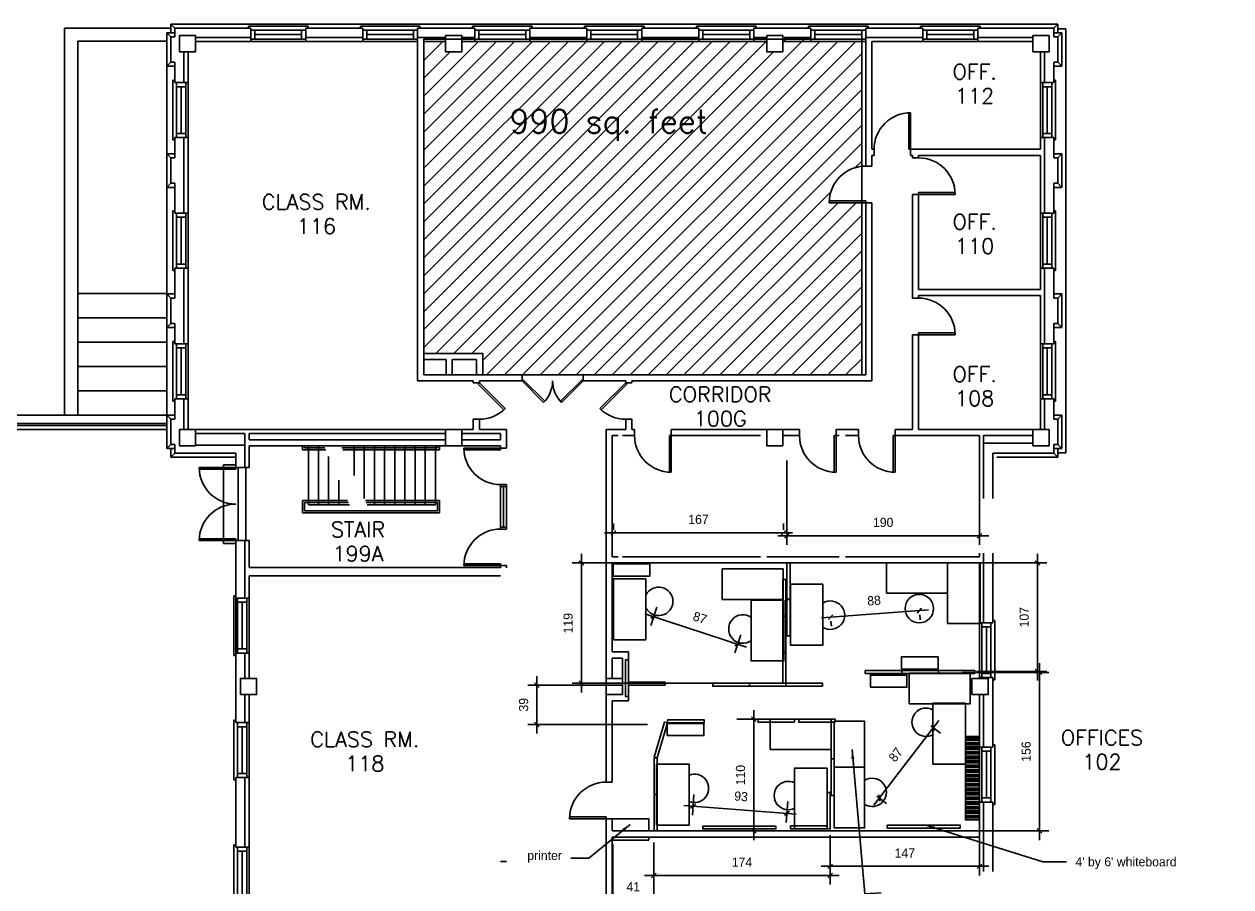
# Model space of a CAD drawing. Extents: x 375 to 2869, y 93 to 2665.
# Drawn here: x 1681 to 2869, y 1773 to 2623 of the extents above; entities that cross this region are included whole.
import ezdxf
from ezdxf.enums import TextEntityAlignment as Align

# ---------------------------------------------------------------- set-up
doc = ezdxf.new("R2010")
doc.units = 0
doc.header["$LTSCALE"] = 40
doc.header["$MEASUREMENT"] = 0
doc.layers.get('0').update_dxf_attribs({"linetype": 'CONTINUOUS'})
doc.layers.get('Defpoints').update_dxf_attribs({"linetype": 'CONTINUOUS'})
for name, color, linetype in [('A-AREA-IDEN', 3, 'CONTINUOUS'), ('A-DOOR', 7, 'CONTINUOUS'), ('A-FLOR-STRS', 7, 'CONTINUOUS'), ('A-GLAZ', 2, 'CONTINUOUS'), ('A-STRS-RAIL', 7, 'CONTINUOUS'), ('A-WALL', 7, 'CONTINUOUS'), ('S-COLS', 3, 'CONTINUOUS')]:
    doc.layers.add(name, color=color, linetype=linetype)
doc.styles.add('SIMPLEX', font='simplex', dxfattribs={"height": 23})
doc.dimstyles.get("Standard").update_dxf_attribs({"dimtxt": 0.18, "dimasz": 0.18, "dimexe": 0.18, "dimexo": 0.0625, "dimgap": 0.09, "dimtad": 0, "dimtih": 1, "dimtoh": 1, "dimdec": 4, "dimzin": 0, "dimdsep": 46, "dimtxsty": 'Standard', "dimcen": 0.09, "dimadec": 0, "dimazin": 0, "dimtfac": 1, "dimtdec": 4, "dimtofl": 0, "dimtmove": 0, "dimatfit": 3, "dimfxl": 0, "dimtolj": 1, "dimtzin": 0, "dimarcsym": 0})

# ---------------------------------------------------------------- blocks, each defined once
blk = doc.blocks.new('Q')
at = {"layer": 'A-STRS-RAIL', "style": 'SIMPLEX'}
for tag, p in [('ROOM', (2.01, 4.02)), ('NUMBER', (2.01, -15.09))]:
    blk.add_attdef(tag, text='', height=12, dxfattribs=at).set_placement(p, align=Align.CENTER)
blk = doc.blocks.new('WDO')
at = {"layer": 'A-GLAZ'}
for p, q in [((2696.3, 464.4), (2694.4, 464.4)), ((2696.3, 405.8), (2696.3, 464.4)), ((2681.4, 408.1), (2681.4, 462.1)), ((2683.6, 408.1), (2683.6, 462.1)), ((2683.6, 458.1), (2692.6, 458.1)), ((2688.1, 412.1), (2688.1, 458.1)), ((2692.6, 408.1), (2692.6, 462.1)), ((2683.6, 412.1), (2692.6, 412.1)), ((2694.4, 405.8), (2696.3, 405.8))]:
    blk.add_line(p, q, dxfattribs=at)
at = {"layer": 'A-WALL'}
for p, q in [((2681.4, 462.1), (2694.4, 462.1)), ((2681.4, 408.1), (2694.4, 408.1))]:
    blk.add_line(p, q, dxfattribs=at)
blk = doc.blocks.new('AD04A', base_point=(489.664, 570.31))
for p, q in [((488.664, 571.31), (488.664, 570.31)), ((488.713, 570.31), (488.713, 571.309)), ((490.616, 570.31), (490.616, 571.309)), ((490.664, 571.31), (490.664, 570.31)), ((488.664, 570.31), (488.713, 570.31)), ((490.664, 570.31), (490.616, 570.31))]:
    blk.add_line(p, q)
for centre, start, end in [((488.664, 570.31), 0, 90), ((490.664, 570.31), 90, 180)]:
    blk.add_arc(centre, 1, start, end)
blk = doc.blocks.new('AD05A', base_point=(203.035, 424.492))
for p, q in [((203.035, 424.492), (203.084, 424.492)), ((203.035, 424.492), (203.035, 423.492)), ((203.084, 423.493), (203.084, 424.492))]:
    blk.add_line(p, q)
blk.add_arc((203.035, 424.492), 1, 270, 0)
blk = doc.blocks.new('AD03A', base_point=(6.133, 5.024))
for p, q in [((6.133, 6.024), (6.133, 5.024)), ((6.182, 5.024), (6.182, 6.022)), ((6.133, 5.024), (6.182, 5.024))]:
    blk.add_line(p, q)
blk.add_arc((6.133, 5.024), 1, 0, 90)
blk = doc.blocks.new('AD03B', base_point=(489.664, 570.31))
for p, q in [((490.371, 571.017), (489.664, 570.31)), ((489.699, 570.276), (490.405, 570.982)), ((489.664, 570.31), (489.699, 570.276))]:
    blk.add_line(p, q)
blk.add_arc((489.664, 570.31), 1, 0, 45)
blk = doc.blocks.new('AD04B', base_point=(489.664, 570.31))
for p, q in [((489.371, 571.017), (488.664, 570.31)), ((488.699, 570.276), (489.405, 570.982)), ((489.924, 570.982), (490.63, 570.276)), ((490.664, 570.31), (489.957, 571.017)), ((488.664, 570.31), (488.699, 570.276)), ((490.63, 570.276), (490.664, 570.31))]:
    blk.add_line(p, q)
for centre, start, end in [((488.664, 570.31), 0, 45), ((490.664, 570.31), 135, 180)]:
    blk.add_arc(centre, 1, start, end)
blk = doc.blocks.new('*D8')
at = {"color": 0, "lineweight": -2}
for p, q in [((2431.9, 2193.1), (2431.9, 2109.9)), ((2621.4, 2193.1), (2621.4, 2109.9)), ((2630.4, 2118.9), (2422.9, 2118.9)), ((2429.6, 2116.7), (2434.1, 2121.2)), ((2619.1, 2116.7), (2623.6, 2121.2))]:
    blk.add_line(p, q, dxfattribs=at)
at = {"layer": 'Defpoints', "color": 0}
for p in [(2431.9, 2199.1), (2621.4, 2199.1), (2431.9, 2118.9)]:
    blk.add_point(p, dxfattribs=at)
at = {"color": 0, "insert": (2526.6, 2132), "char_height": 9, "attachment_point": 5}
blk.add_mtext('\\A1;190', dxfattribs=at)
blk = doc.blocks.new('*D9')
at = {"color": 0, "lineweight": -2}
for p, q in [((2261.3, 2124.9), (2261.3, 2130.9)), ((2428.4, 2124.9), (2428.4, 2130.9)), ((2437.4, 2121.9), (2252.3, 2121.9)), ((2259, 2119.6), (2263.5, 2124.1)), ((2426.1, 2119.6), (2430.6, 2124.1))]:
    blk.add_line(p, q, dxfattribs=at)
at = {"layer": 'Defpoints', "color": 0}
for p in [(2261.3, 2121.9), (2261.3, 2118.9), (2428.4, 2118.9)]:
    blk.add_point(p, dxfattribs=at)
at = {"color": 0, "insert": (2344.8, 2135), "char_height": 9, "attachment_point": 5}
blk.add_mtext('\\A1;167', dxfattribs=at)
blk = doc.blocks.new('*D10')
at = {"color": 0, "lineweight": -2}
for p, q in [((2604.4, 1984.4), (2689.5, 1984.4)), ((2682.7, 1982.2), (2678.2, 1986.6)), ((2680.5, 1993.4), (2680.5, 1819.3)), ((2682.7, 1826.1), (2678.2, 1830.6)), ((2600.5, 1828.3), (2689.5, 1828.3))]:
    blk.add_line(p, q, dxfattribs=at)
at = {"layer": 'Defpoints', "color": 0}
for p in [(2598.4, 1984.4), (2594.5, 1828.3), (2680.5, 1828.3)]:
    blk.add_point(p, dxfattribs=at)
at = {"color": 0, "insert": (2667.3, 1906.4), "char_height": 9, "attachment_point": 5, "rotation": 90}
blk.add_mtext('\\A1;156', dxfattribs=at)
blk = doc.blocks.new('*D11')
at = {"color": 0, "lineweight": -2}
for p, q in [((2616.3, 2092.1), (2687.5, 2092.1)), ((2680.8, 2089.8), (2676.3, 2094.3)), ((2678.5, 1976.4), (2678.5, 2101.1)), ((2618.3, 1985.4), (2687.5, 1985.4)), ((2680.8, 1983.1), (2676.3, 1987.6))]:
    blk.add_line(p, q, dxfattribs=at)
at = {"layer": 'Defpoints', "color": 0}
for p in [(2610.3, 2092.1), (2678.5, 2092.1), (2612.3, 1985.4)]:
    blk.add_point(p, dxfattribs=at)
at = {"color": 0, "insert": (2665.4, 2038.7), "char_height": 9, "attachment_point": 5, "rotation": 90}
blk.add_mtext('\\A1;107', dxfattribs=at)
blk = doc.blocks.new('*D12')
at = {"color": 0, "lineweight": -2}
for p, q in [((2400.6, 2092.1), (2220.6, 2092.1)), ((2231.9, 2089.8), (2227.4, 2094.3)), ((2229.6, 1964.6), (2229.6, 2101.1)), ((2399.6, 1973.6), (2220.6, 1973.6)), ((2231.9, 1971.4), (2227.4, 1975.9))]:
    blk.add_line(p, q, dxfattribs=at)
at = {"layer": 'Defpoints', "color": 0}
for p in [(2229.6, 2092.1), (2406.6, 2092.1), (2405.6, 1973.6)]:
    blk.add_point(p, dxfattribs=at)
at = {"color": 0, "insert": (2216.5, 2032.8), "char_height": 9, "attachment_point": 5, "rotation": 90}
blk.add_mtext('\\A1;119', dxfattribs=at)
blk = doc.blocks.new('*D14')
at = {"color": 0, "lineweight": -2}
for p, q in [((2382.4, 1938.3), (2408.3, 1938.3)), ((2401.6, 1936), (2397.1, 1940.5)), ((2399.3, 1947.3), (2399.3, 1819.2)), ((2401.6, 1826), (2397.1, 1830.5)), ((2388.2, 1828.2), (2408.3, 1828.2))]:
    blk.add_line(p, q, dxfattribs=at)
at = {"layer": 'Defpoints', "color": 0}
for p in [(2376.4, 1938.3), (2382.2, 1828.2), (2399.3, 1828.2)]:
    blk.add_point(p, dxfattribs=at)
at = {"color": 0, "insert": (2386.2, 1883.2), "char_height": 9, "attachment_point": 5, "rotation": 90}
blk.add_mtext('\\A1;110', dxfattribs=at)
blk = doc.blocks.new('*D16')
at = {"color": 0, "lineweight": -2}
for p, q in [((2269.9, 1971.8), (2176.8, 1971.8)), ((2188, 1969.6), (2183.5, 1974.1)), ((2185.8, 1924.1), (2185.8, 1980.8)), ((2294.5, 1933.1), (2176.8, 1933.1)), ((2188, 1930.8), (2183.5, 1935.3))]:
    blk.add_line(p, q, dxfattribs=at)
at = {"layer": 'Defpoints', "color": 0}
for p in [(2185.8, 1971.8), (2275.9, 1971.8), (2300.5, 1933.1)]:
    blk.add_point(p, dxfattribs=at)
at = {"color": 0, "insert": (2172.7, 1952.5), "char_height": 9, "attachment_point": 5, "rotation": 90}
blk.add_mtext('\\A1;39', dxfattribs=at)
blk = doc.blocks.new('*D24')
at = {"color": 0, "lineweight": -2}
for p, q in [((2474.4, 1824.2), (2474.4, 1784.4)), ((2621.4, 1816.2), (2621.4, 1784.4)), ((2472.2, 1791.1), (2476.7, 1795.6)), ((2619.1, 1791.1), (2623.6, 1795.6)), ((2630.4, 1793.4), (2465.4, 1793.4))]:
    blk.add_line(p, q, dxfattribs=at)
at = {"layer": 'Defpoints', "color": 0}
for p in [(2474.4, 1830.2), (2621.4, 1822.2), (2474.4, 1793.4)]:
    blk.add_point(p, dxfattribs=at)
at = {"color": 0, "insert": (2547.9, 1806.5), "char_height": 9, "attachment_point": 5}
blk.add_mtext('\\A1;147', dxfattribs=at)
blk = doc.blocks.new('*D27')
at = {"color": 0, "lineweight": -2}
for p, q in [((2260.4, 1815.2), (2260.4, 1751.1)), ((2300.8, 1817), (2300.8, 1751.1)), ((2251.4, 1760.1), (2309.8, 1760.1)), ((2258.2, 1757.9), (2262.6, 1762.4)), ((2298.6, 1757.9), (2303.1, 1762.4))]:
    blk.add_line(p, q, dxfattribs=at)
at = {"layer": 'Defpoints', "color": 0}
for p in [(2260.4, 1821.2), (2300.8, 1823), (2300.8, 1760.1)]:
    blk.add_point(p, dxfattribs=at)
at = {"color": 0, "insert": (2280.6, 1773.3), "char_height": 9, "attachment_point": 5}
blk.add_mtext('\\A1;41', dxfattribs=at)
blk = doc.blocks.new('*D28')
at = {"color": 0, "lineweight": -2}
for p, q in [((2300.8, 1808.9), (2300.8, 1775.4)), ((2474.3, 1807.1), (2474.3, 1775.4)), ((2291.8, 1784.4), (2483.3, 1784.4)), ((2298.6, 1782.1), (2303.1, 1786.6)), ((2472.1, 1782.1), (2476.6, 1786.6))]:
    blk.add_line(p, q, dxfattribs=at)
at = {"layer": 'Defpoints', "color": 0}
for p in [(2300.8, 1814.9), (2474.3, 1813.1), (2474.3, 1784.4)]:
    blk.add_point(p, dxfattribs=at)
at = {"color": 0, "insert": (2387.6, 1797.5), "char_height": 9, "attachment_point": 5}
blk.add_mtext('\\A1;174', dxfattribs=at)
blk = doc.blocks.new('*D29')
at = {"color": 0, "lineweight": -2}
for p, q in [((2303.7, 2048.6), (2297.8, 2030.7)), ((2292.1, 2042), (2392.1, 2009.2)), ((2297.8, 2037.8), (2303.5, 2040.7)), ((2386.6, 2021.4), (2380.7, 2003.5)), ((2380.7, 2010.6), (2386.4, 2013.5))]:
    blk.add_line(p, q, dxfattribs=at)
at = {"layer": 'Defpoints', "color": 0}
for p in [(2305.6, 2054.3), (2388.5, 2027.1), (2383.5, 2012)]:
    blk.add_point(p, dxfattribs=at)
at = {"color": 0, "insert": (2346.2, 2038.1), "char_height": 9, "attachment_point": 5, "rotation": 341.8383}
blk.add_mtext('\\A1;87', dxfattribs=at)
blk = doc.blocks.new('*D30')
at = {"color": 0, "lineweight": -2}
for p, q in [((2465.9, 2038.1), (2571.2, 2045.9)), ((2560.1, 2042.8), (2564.3, 2047.6)), ((2472.8, 2036.3), (2477, 2041.1)), ((2475.2, 2034.8), (2475.6, 2029.8)), ((2562.5, 2041.2), (2562.9, 2036.2))]:
    blk.add_line(p, q, dxfattribs=at)
at = {"layer": 'Defpoints', "color": 0}
for p in [(2562.1, 2047.2), (2562.2, 2045.2), (2474.7, 2040.7)]:
    blk.add_point(p, dxfattribs=at)
at = {"color": 0, "insert": (2517.6, 2055.1), "char_height": 9, "attachment_point": 5, "rotation": 4.2304}
blk.add_mtext('\\A1;88', dxfattribs=at)
blk = doc.blocks.new('*D31')
at = {"color": 0, "lineweight": -2}
for p, q in [((2581.4, 1937), (2517.3, 1853.6)), ((2573.6, 1931.7), (2583, 1924.4)), ((2576.3, 1926.7), (2575.5, 1933)), ((2520.4, 1862.5), (2529.9, 1855.2)), ((2523.2, 1857.6), (2522.3, 1863.9))]:
    blk.add_line(p, q, dxfattribs=at)
at = {"layer": 'Defpoints', "color": 0}
for p in [(2568.8, 1935.3), (2515.7, 1866.2), (2522.8, 1860.7)]:
    blk.add_point(p, dxfattribs=at)
at = {"color": 0, "insert": (2538.9, 1903.3), "char_height": 9, "attachment_point": 5, "rotation": 52.4588}
blk.add_mtext('\\A1;87', dxfattribs=at)
blk = doc.blocks.new('*D32')
at = {"color": 0, "lineweight": -2}
for p, q in [((2330.5, 1853.3), (2440.9, 1844.9)), ((2337, 1850.6), (2341.8, 1854.7)), ((2340.3, 1864.2), (2338.8, 1843.7)), ((2432.8, 1857.1), (2431.2, 1836.6)), ((2429.5, 1843.5), (2434.3, 1847.6))]:
    blk.add_line(p, q, dxfattribs=at)
at = {"layer": 'Defpoints', "color": 0}
for p in [(2340.8, 1870.2), (2433.3, 1863.1), (2431.9, 1845.6)]:
    blk.add_point(p, dxfattribs=at)
at = {"color": 0, "insert": (2386.7, 1862.2), "char_height": 9, "attachment_point": 5, "rotation": 355.6283}
blk.add_mtext('\\A1;93', dxfattribs=at)

msp = doc.modelspace()

# ---------------------------------------------------------------- hatches: boundary and pattern name
h = msp.add_hatch()
h.set_pattern_fill('ANSI31', color=256, scale=100, style=0)
edge = h.paths.add_edge_path()
edge.add_line((2505.4, 2446.9), (2473.4, 2446.9))
edge.add_ellipse((2509.4, 2446.9), major_axis=(25.5, 25.5), ratio=1, start_angle=51.3794, end_angle=135, ccw=False)
edge.add_line((2505.4, 2482.7), (2505.4, 2605.7))
edge.add_line((2505.4, 2605.7), (2455.4, 2605.7))
edge.add_line((2455.4, 2605.7), (2455.4, 2607.9))
edge.add_line((2455.4, 2607.9), (2427.9, 2607.9))
edge.add_line((2427.9, 2607.9), (2427.9, 2595.5))
edge.add_line((2427.9, 2595.5), (2411.9, 2595.5))
edge.add_line((2411.9, 2595.5), (2411.9, 2605.7))
edge.add_line((2411.9, 2605.7), (2399.1, 2605.7))
edge.add_line((2399.1, 2605.7), (2345.1, 2605.7))
edge.add_line((2345.1, 2605.7), (2288.9, 2605.7))
edge.add_line((2288.9, 2605.7), (2234.9, 2605.7))
edge.add_line((2234.9, 2605.7), (2178.6, 2605.7))
edge.add_line((2178.6, 2605.7), (2124.6, 2605.7))
edge.add_line((2124.6, 2605.7), (2111.9, 2605.7))
edge.add_line((2111.9, 2605.7), (2111.9, 2595.5))
edge.add_line((2111.9, 2595.5), (2095.9, 2595.5))
edge.add_line((2095.9, 2595.5), (2095.9, 2605.7))
edge.add_line((2095.9, 2605.7), (2074.4, 2605.7))
edge.add_line((2074.4, 2605.7), (2074.4, 2298.5))
edge.add_line((2074.4, 2298.5), (2132.4, 2298.5))
edge.add_line((2132.4, 2298.5), (2132.4, 2277.5))
edge.add_line((2132.4, 2277.5), (2505.4, 2277.5))
edge.add_line((2505.4, 2277.5), (2505.4, 2446.9))
h.paths.add_polyline_path([(2153.1, 2544.2), (2383.6, 2544.2), (2383.6, 2502.1), (2153.1, 2502.1)], flags=24)
h = msp.add_hatch()
h.set_pattern_fill('ACAD_ISO02W100', color=256, scale=0.3, angle=90, style=0)
h.set_pattern_definition([(90, (0, 0), (-1.5, 9e-17), [3.6, -0.9])])
h.paths.add_polyline_path([(2621.4, 1921.2), (2607.6, 1921.2), (2607.6, 1894), (2607.5, 1894), (2607.5, 1839.2), (2621.4, 1839.2)])

# ---------------------------------------------------------------- linework, layer by layer
for points in [[(2074.4, 2277.5), (2505.4, 2277.5), (2505.4, 2607.9), (2074.4, 2607.9)], [(2260.8, 2079.1), (2296.8, 2079.1), (2296.8, 2091.1), (2260.8, 2091.1)], [(2434.9, 2092.3), (2434.9, 2056.3), (2431.9, 2056.3), (2431.9, 2092.3)], [(2529.9, 2062.4), (2589.9, 2062.4), (2589.9, 2092.4), (2529.9, 2092.4)], [(2621.9, 2092.4), (2621.9, 2032.4), (2589.9, 2032.4), (2589.9, 2092.4)], [(2368.1, 2056.2), (2428.1, 2056.2), (2428.1, 2086.2), (2368.1, 2086.2)], [(2293, 2076.5), (2293, 2016.5), (2261, 2016.5), (2261, 2076.5)], [(2430.9, 2075.8), (2430.9, 2039.8), (2427.9, 2039.8), (2427.9, 2075.8)], [(2467.3, 2071.3), (2467.3, 2011.3), (2435.3, 2011.3), (2435.3, 2071.3)], [(2428.8, 2055.6), (2428.8, 1995.6), (2396.8, 1995.6), (2396.8, 2055.6)], [(2434.9, 2056.5), (2434.9, 2020.5), (2431.9, 2020.5), (2431.9, 2056.5)], [(2430.9, 2039.8), (2430.9, 2003.8), (2427.9, 2003.8), (2427.9, 2039.8)], [(2275.9, 1996.7), (2275.9, 1960.7), (2272.9, 1960.7), (2272.9, 1996.7)], [(2430.9, 2003.8), (2430.9, 1973.8), (2427.9, 1973.8), (2427.9, 2003.8)], [(2544.6, 1987.6), (2580.6, 1987.6), (2580.6, 1999.6), (2544.6, 1999.6)], [(2544.9, 1983.2), (2508.9, 1983.2), (2508.9, 1986.2), (2544.9, 1986.2)], [(2580.9, 1983.2), (2544.9, 1983.2), (2544.9, 1986.2), (2580.9, 1986.2)], [(2552.3, 1953.5), (2612.3, 1953.5), (2612.3, 1983.5), (2552.3, 1983.5)], [(2616.9, 1983.2), (2580.9, 1983.2), (2580.9, 1986.2), (2616.9, 1986.2)], [(2311.9, 1971.8), (2275.9, 1971.8), (2275.9, 1974.8), (2311.9, 1974.8)], [(2394.9, 1970.8), (2358.9, 1970.8), (2358.9, 1973.8), (2394.9, 1973.8)], [(2430.9, 1970.8), (2394.9, 1970.8), (2394.9, 1973.8), (2430.9, 1973.8)], [(2466.9, 1970.8), (2430.9, 1970.8), (2430.9, 1973.8), (2466.9, 1973.8)], [(2514, 1969.7), (2550, 1969.7), (2550, 1981.7), (2514, 1981.7)], [(2607.6, 1954), (2607.6, 1894), (2575.6, 1894), (2575.6, 1954)], [(2350.4, 1934.6), (2314.4, 1934.6), (2314.4, 1937.6), (2350.4, 1937.6)], [(2439.4, 1935.3), (2403.4, 1935.3), (2403.4, 1938.3), (2439.4, 1938.3)], [(2475.4, 1938.3), (2415.4, 1938.3), (2415.4, 1908.3), (2475.4, 1908.3)], [(2479.4, 1935.3), (2443.4, 1935.3), (2443.4, 1938.3), (2479.4, 1938.3)], [(2478.2, 1936.2), (2508.2, 1936.2), (2508.2, 1891.2), (2478.2, 1891.2)], [(2314.4, 1934.6), (2304.1, 1900.2), (2301.2, 1901), (2311.5, 1935.5)], [(2314.1, 1922.1), (2350.1, 1922.1), (2350.1, 1934.1), (2314.1, 1934.1)], [(2478.4, 1935.3), (2478.4, 1899.3), (2475.4, 1899.3), (2475.4, 1935.3)], [(2621.4, 1921.2), (2607.5, 1921.2), (2607.5, 1839.2), (2621.4, 1839.2)], [(2304.1, 1900.2), (2304.1, 1864.2), (2301.1, 1864.2), (2301.1, 1900.2)], [(2335.5, 1894), (2335.5, 1834), (2303.5, 1834), (2303.5, 1894)], [(2471.4, 1890.2), (2471.4, 1830.2), (2439.4, 1830.2), (2439.4, 1890.2)], [(2478.4, 1899.3), (2478.4, 1863.3), (2475.4, 1863.3), (2475.4, 1899.3)], [(2478.2, 1891.2), (2478.2, 1831.2), (2508.2, 1831.2), (2508.2, 1891.2)], [(2474.4, 1866.2), (2474.4, 1830.2), (2471.4, 1830.2), (2471.4, 1866.2)], [(2304.1, 1864.2), (2304.1, 1828.2), (2301.1, 1828.2), (2301.1, 1864.2)], [(2259.9, 1828.2), (2295.9, 1828.2), (2295.9, 1840.2), (2259.9, 1840.2)], [(2349, 1832.9), (2421, 1832.9), (2421, 1830.2), (2349, 1830.2)], [(2471.4, 1830.2), (2435.4, 1830.2), (2435.4, 1833.2), (2471.4, 1833.2)], [(2530.6, 1833.8), (2602.5, 1833.8), (2602.5, 1831.1), (2530.6, 1831.1)], [(2295.9, 1819.2), (2259.9, 1819.2), (2259.9, 1822.2), (2295.9, 1822.2)]]:
    msp.add_lwpolyline(points, close=True)
msp.add_circle((2562.1, 2047.2), 14)
for centre, start, end in [((2305.6, 2054.3), 206.4553, 153.5447), ((2474.7, 2040.7), 237.8729, 122.1271), ((2388.5, 2027.1), 53.6264, 306.3736), ((2568.8, 1935.3), 61.2538, 298.7462), ((2340.8, 1870.2), 248.0264, 111.9736), ((2433.3, 1863.1), 63.8356, 296.1644), ((2515.7, 1866.2), 237.8729, 122.1271)]:
    msp.add_arc(centre, 14, start, end)
at = {"layer": 'A-DOOR', "color": 7}
for p, q in [((2149.9, 2125.5), (2149.9, 2169.3)), ((2155.9, 2125.5), (2155.9, 2169.3))]:
    msp.add_line(p, q, dxfattribs=at)
at = {"layer": 'A-DOOR'}
for p, q in [((2155.9, 2169.3), (2149.9, 2169.3)), ((2155.9, 2167.3), (2149.9, 2167.3)), ((2152.9, 2167.3), (2152.9, 2127.5)), ((2155.9, 2127.5), (2149.9, 2127.5)), ((2155.9, 2125.5), (2149.9, 2125.5))]:
    msp.add_line(p, q, dxfattribs=at)
at = {"layer": 'A-FLOR-STRS'}
for p, q in [((1960.8, 2149.5), (1960.8, 2207.5)), ((1970.8, 2149.5), (1970.8, 2207.5)), ((2005.9, 2178.2), (2005.9, 2207.5)), ((2015.9, 2155.6), (2015.9, 2207.5)), ((2025.9, 2149.5), (2025.9, 2207.5)), ((2035.9, 2149.5), (2035.9, 2207.5)), ((2045.9, 2149.5), (2045.9, 2207.5)), ((2055.9, 2149.5), (2055.9, 2207.5)), ((2065.9, 2149.5), (2065.9, 2207.5)), ((2075.9, 2149.5), (2075.9, 2207.5)), ((2085.9, 2149.5), (2085.9, 2207.5)), ((1980.8, 2149.5), (1980.8, 2196.8)), ((1990.8, 2149.5), (1990.8, 2173.6)), ((1960.8, 2149.5), (2001.2, 2149.5)), ((2018.6, 2149.5), (2085.9, 2149.5))]:
    msp.add_line(p, q, dxfattribs=at)
at = {"layer": 'A-GLAZ'}
for p, q in [((1827.4, 2310.2), (1827.4, 2251.5)), ((1829.4, 2310.2), (1827.4, 2310.2)), ((1831.2, 2307.8), (1831.2, 2253.8)), ((1840.2, 2307.8), (1840.2, 2253.8)), ((1842.4, 2307.8), (1842.4, 2253.8)), ((2681.4, 2307.8), (2681.4, 2253.8)), ((2683.6, 2307.8), (2683.6, 2253.8)), ((2692.6, 2307.8), (2692.6, 2253.8)), ((2694.4, 2310.2), (2696.3, 2310.2)), ((2696.3, 2310.2), (2696.3, 2251.5)), ((1840.2, 2303.8), (1831.2, 2303.8)), ((1835.7, 2303.8), (1835.7, 2257.8)), ((2683.6, 2303.8), (2692.6, 2303.8)), ((2688.1, 2303.8), (2688.1, 2257.8)), ((1840.2, 2257.8), (1831.2, 2257.8)), ((2683.6, 2257.8), (2692.6, 2257.8)), ((1827.4, 2251.5), (1829.4, 2251.5)), ((2696.3, 2251.5), (2694.4, 2251.5))]:
    msp.add_line(p, q, dxfattribs=at)
at = {"layer": 'A-STRS-RAIL'}
for p, q in [((1955, 2203.5), (1955, 2207.5)), ((1978, 2203.5), (1955, 2203.5)), ((1957, 2205.5), (1957, 2207.5)), ((1977.1, 2205.5), (1957, 2205.5)), ((1993.9, 2205.5), (2087.9, 2205.5)), ((1994.7, 2203.5), (2089.9, 2203.5)), ((2087.9, 2205.5), (2087.9, 2207.5)), ((2089.9, 2203.5), (2089.9, 2207.5)), ((1999.5, 2153.5), (1955, 2153.5)), ((1955, 2141.5), (1955, 2153.5)), ((2000.4, 2151.5), (1957, 2151.5)), ((1957, 2143.5), (1957, 2151.5)), ((2017.2, 2153.5), (2089.9, 2153.5)), ((2017.7, 2151.5), (2087.9, 2151.5)), ((2087.9, 2151.5), (2087.9, 2143.5)), ((2089.9, 2153.5), (2089.9, 2141.5)), ((1955, 2141.5), (2089.9, 2141.5)), ((1957, 2143.5), (2087.9, 2143.5))]:
    msp.add_line(p, q, dxfattribs=at)
at = {"layer": 'A-WALL'}
for p, q in [((1720.9, 2237.5), (1720.9, 2618.9)), ((1829.4, 2610.2), (1825.4, 2610.2)), ((2068.4, 2605.7), (2068.4, 2271.5)), ((2074.4, 2605.7), (2074.4, 2298.5)), ((2509.4, 2605.7), (2509.4, 2482.9)), ((2515.4, 2605.7), (2515.4, 2499.5)), ((2694.4, 2610.2), (2698.4, 2610.2)), ((1829.4, 2585.2), (1825.4, 2585.2)), ((2694.4, 2585.2), (2698.4, 2585.2)), ((2517.6, 2499.5), (2515.4, 2499.5)), ((2517.6, 2499.5), (2517.6, 2493.5)), ((2681.4, 2499.5), (2553.6, 2499.5)), ((2553.6, 2499.5), (2553.6, 2493.5)), ((1829.4, 2491), (1825.4, 2491)), ((2509.4, 2482.9), (2515.4, 2482.9)), ((2517.6, 2493.5), (2515.4, 2493.5)), ((2515.4, 2493.5), (2515.4, 2482.9)), ((2555.4, 2493.5), (2553.6, 2493.5)), ((2555.4, 2493.5), (2555.4, 2491)), ((2561.4, 2491), (2555.4, 2491)), ((2681.4, 2493.5), (2561.4, 2493.5)), ((2561.4, 2493.5), (2561.4, 2491)), ((2694.4, 2491), (2698.4, 2491)), ((1829.4, 2466), (1825.4, 2466)), ((2694.4, 2466), (2698.4, 2466)), ((2509.4, 2446.9), (2509.4, 2277.5)), ((2509.4, 2446.9), (2515.4, 2446.9)), ((2515.4, 2446.9), (2515.4, 2271.5)), ((2555.4, 2455), (2555.4, 2352.9)), ((2561.4, 2455), (2555.4, 2455)), ((2561.4, 2455), (2561.4, 2361.5)), ((1829.4, 2382.5), (1829.4, 2353)), ((1829.4, 2353), (1825.4, 2353)), ((2561.4, 2352.9), (2555.4, 2352.9)), ((2681.4, 2361.5), (2561.4, 2361.5)), ((2681.4, 2355.5), (2561.4, 2355.5)), ((2561.4, 2355.5), (2561.4, 2352.9)), ((2694.4, 2353), (2698.4, 2353)), ((1829.4, 2328), (1825.4, 2328)), ((1829.4, 2328), (1829.4, 2307.8)), ((2694.4, 2328), (2698.4, 2328)), ((2555.4, 2316.9), (2555.4, 2223.5)), ((2561.4, 2316.9), (2555.4, 2316.9)), ((2561.4, 2316.9), (2561.4, 2223.5)), ((1842.4, 2307.8), (1829.4, 2307.8)), ((2681.4, 2307.8), (2694.4, 2307.8)), ((2132.4, 2298.5), (2074.4, 2298.5)), ((2096.4, 2292.5), (2074.4, 2292.5)), ((2074.4, 2292.5), (2074.4, 2277.5)), ((2096.4, 2292.5), (2096.4, 2277.5)), ((2126.4, 2292.5), (2102.4, 2292.5)), ((2102.4, 2292.5), (2102.4, 2277.5)), ((2126.4, 2292.5), (2126.4, 2277.5)), ((2132.4, 2298.5), (2132.4, 2277.5)), ((2123.1, 2271.5), (2068.4, 2271.5)), ((2096.4, 2277.5), (2074.4, 2277.5)), ((2126.4, 2277.5), (2102.4, 2277.5)), ((2123.1, 2269.6), (2123.1, 2271.5)), ((2129.1, 2269.6), (2123.1, 2269.6)), ((2171.2, 2271.5), (2129.1, 2271.5)), ((2129.1, 2269.6), (2129.1, 2271.5)), ((2171.2, 2277.5), (2132.4, 2277.5)), ((2171.2, 2271.5), (2171.2, 2277.5)), ((2509.4, 2277.5), (2231.2, 2277.5)), ((2231.2, 2271.5), (2231.2, 2277.5)), ((2273.2, 2271.5), (2231.2, 2271.5)), ((2273.2, 2269.6), (2273.2, 2271.5)), ((2273.2, 2269.6), (2279.2, 2269.6)), ((2515.4, 2271.5), (2279.2, 2271.5)), ((2279.2, 2269.6), (2279.2, 2271.5)), ((1829.4, 2253.8), (1829.4, 2233.7)), ((1842.4, 2253.8), (1829.4, 2253.8)), ((2681.4, 2253.8), (2694.4, 2253.8)), ((1821.4, 2237.5), (1129.6, 2237.5)), ((1829.4, 2233.7), (1825.4, 2233.7)), ((2129.1, 2233.6), (2123.1, 2233.6)), ((2123.1, 2223.5), (2123.1, 2233.6)), ((2129.1, 2223.5), (2129.1, 2233.6)), ((2273.2, 2233.6), (2279.2, 2233.6)), ((2273.2, 2223.5), (2273.2, 2233.6)), ((2279.2, 2223.5), (2279.2, 2233.6)), ((2694.4, 2233.7), (2698.4, 2233.7)), ((1821.4, 2227.5), (1523.4, 2227.5)), ((1821.4, 2229.5), (1525.4, 2229.5)), ((1849.9, 2223.5), (2123.1, 2223.5)), ((2129.1, 2223.5), (2155.9, 2223.5)), ((2155.9, 2207.5), (2155.9, 2223.5)), ((2273.2, 2223.5), (2253.9, 2223.5)), ((2281.9, 2223.5), (2279.2, 2223.5)), ((2281.9, 2217.5), (2281.9, 2223.5)), ((2444.2, 2223.5), (2317.9, 2223.5)), ((2317.9, 2217.5), (2317.9, 2223.5)), ((2444.2, 2217.5), (2444.2, 2223.5)), ((2502.3, 2223.5), (2480.2, 2223.5)), ((2480.2, 2217.5), (2480.2, 2223.5)), ((2502.3, 2217.5), (2502.3, 2223.5)), ((2538.3, 2217.5), (2538.3, 2223.5)), ((2555.4, 2223.5), (2538.3, 2223.5)), ((2673.9, 2223.5), (2561.4, 2223.5)), ((1849.9, 2219.5), (1898.4, 2219.5)), ((1849.9, 2219.5), (1898.4, 2219.5)), ((1902.4, 2219.5), (2095.9, 2219.5)), ((1902.4, 2213.5), (1902.4, 2219.5)), ((2095.9, 2213.5), (1902.4, 2213.5)), ((2111.9, 2219.5), (2149.9, 2219.5)), ((2149.9, 2213.5), (2111.9, 2213.5)), ((2265.9, 2217.5), (2259.9, 2217.5)), ((2281.9, 2217.5), (2269.9, 2217.5)), ((2405.9, 2217.5), (2317.9, 2217.5)), ((2444.2, 2217.5), (2427.9, 2217.5)), ((2483.4, 2217.5), (2480.2, 2217.5)), ((2502.3, 2217.5), (2489.4, 2217.5)), ((2621.4, 2217.5), (2538.3, 2217.5)), ((2673.9, 2217.5), (2625.4, 2217.5)), ((2625.4, 2210.2), (2673.9, 2210.2)), ((1829.4, 2208.7), (1825.4, 2208.7)), ((1889.4, 2200.2), (1829.4, 2200.2)), ((1898.4, 2208.2), (1849.9, 2208.2)), ((2149.9, 2207.5), (1902.4, 2207.5)), ((1902.4, 2186.1), (1902.4, 2207.5)), ((2155.9, 2205.3), (2149.9, 2205.3)), ((2634.4, 2200.2), (2694.4, 2200.2)), ((2694.4, 2208.7), (2698.4, 2208.7)), ((1877.4, 2188.9), (1877.4, 2111.3)), ((1889.4, 2188.9), (1877.4, 2188.9)), ((1889.4, 2186.1), (1902.4, 2186.1)), ((1891.6, 2114.1), (1891.6, 2186.1)), ((1899.3, 2114.1), (1899.3, 2186.1)), ((1889.4, 2114.1), (1902.4, 2114.1)), ((1902.4, 2087.5), (1902.4, 2114.1)), ((1877.4, 2111.3), (1889.4, 2111.3)), ((2265.9, 2098.2), (2259.9, 2098.2)), ((2621.4, 2092.2), (2259.9, 2092.2)), ((2405.9, 2098.2), (2269.9, 2098.2)), ((2483.4, 2098.2), (2411.9, 2098.2)), ((2621.4, 2098.2), (2489.4, 2098.2)), ((2149.9, 2087.5), (1902.4, 2087.5)), ((2149.9, 2079.5), (1902.4, 2079.5)), ((2155.9, 2089.5), (2149.9, 2089.5)), ((2275.9, 2004.5), (2259.9, 2004.5)), ((2269.9, 1998.5), (2259.9, 1998.5)), ((2269.9, 1962.5), (2269.9, 1998.5)), ((2275.9, 1956.5), (2275.9, 2004.5)), ((2259.9, 1962.5), (2269.9, 1962.5)), ((2259.9, 1956.5), (2275.9, 1956.5)), ((2253.9, 1876.3), (2259.9, 1876.3)), ((2253.9, 1840.3), (2259.9, 1840.3)), ((2621.4, 1828.2), (2259.9, 1828.2)), ((2621.4, 1822.2), (2259.9, 1822.2)), ((2155.9, 1798.3), (2149.9, 1798.3))]:
    msp.add_line(p, q, dxfattribs=at)
at = {"layer": 'A-WALL', "color": 7}
for p, q in [((1720.9, 2618.9), (1825.4, 2618.9)), ((1829.4, 2618.7), (1904.1, 2618.7)), ((1829.4, 2610.2), (1829.4, 2618.7)), ((1958.1, 2618.7), (2014.4, 2618.7)), ((2068.4, 2618.7), (2124.6, 2618.7)), ((2178.6, 2618.7), (2234.9, 2618.7)), ((2288.9, 2618.7), (2345.1, 2618.7)), ((2399.1, 2618.7), (2455.4, 2618.7)), ((2509.4, 2618.7), (2565.6, 2618.7)), ((2619.6, 2618.7), (2694.4, 2618.7)), ((2694.4, 2610.2), (2694.4, 2618.7)), ((1825.4, 2585.2), (1825.4, 2610.2)), ((1849.9, 2609.7), (1904.1, 2609.7)), ((1849.9, 2605.7), (1904.1, 2605.7)), ((1958.1, 2609.7), (2014.4, 2609.7)), ((1958.1, 2605.7), (2014.4, 2605.7)), ((2068.4, 2609.7), (2095.9, 2609.7)), ((2074.4, 2605.7), (2095.9, 2605.7)), ((2111.9, 2609.7), (2124.6, 2609.7)), ((2111.9, 2605.7), (2124.6, 2605.7)), ((2178.6, 2609.7), (2234.9, 2609.7)), ((2178.6, 2605.7), (2234.9, 2605.7)), ((2288.9, 2609.7), (2345.1, 2609.7)), ((2288.9, 2605.7), (2345.1, 2605.7)), ((2399.1, 2609.7), (2411, 2609.7)), ((2399.1, 2605.7), (2411, 2605.7)), ((2429, 2609.7), (2455.4, 2609.7)), ((2429, 2605.7), (2455.4, 2605.7)), ((2509.4, 2609.7), (2565.6, 2609.7)), ((2515.4, 2605.7), (2565.6, 2605.7)), ((2619.6, 2609.7), (2673.9, 2609.7)), ((2619.6, 2605.7), (2673.9, 2605.7)), ((2698.4, 2585.2), (2698.4, 2610.2)), ((1838.4, 2565.1), (1838.4, 2594.7)), ((1842.4, 2565.1), (1842.4, 2594.7)), ((2681.4, 2565.1), (2681.4, 2595.5)), ((2685.4, 2565.1), (2685.4, 2595.5)), ((1829.4, 2565.1), (1829.4, 2585.2)), ((2694.4, 2565.1), (2694.4, 2585.2)), ((1829.4, 2491), (1829.4, 2511.1)), ((1838.4, 2436.5), (1838.4, 2511.1)), ((1842.4, 2436.5), (1842.4, 2511.1)), ((2681.4, 2499.5), (2681.4, 2511.1)), ((2685.4, 2436.5), (2685.4, 2511.1)), ((2694.4, 2491), (2694.4, 2511.1)), ((1825.4, 2466), (1825.4, 2491)), ((2681.4, 2436.5), (2681.4, 2493.5)), ((2698.4, 2466), (2698.4, 2491)), ((1829.4, 2436.5), (1829.4, 2466)), ((2694.4, 2436.5), (2694.4, 2466)), ((1838.4, 2307.8), (1838.4, 2382.5)), ((1842.4, 2307.8), (1842.4, 2382.5)), ((2681.4, 2361.5), (2681.4, 2382.5)), ((2685.4, 2307.8), (2685.4, 2382.5)), ((2694.4, 2353), (2694.4, 2382.5)), ((1825.4, 2328), (1825.4, 2353)), ((2681.4, 2307.8), (2681.4, 2355.5)), ((2698.4, 2328), (2698.4, 2353)), ((2694.4, 2307.8), (2694.4, 2328)), ((1838.4, 2224.2), (1838.4, 2253.8)), ((1842.4, 2224.2), (1842.4, 2253.8)), ((2681.4, 2224.2), (2681.4, 2253.8)), ((2685.4, 2224.2), (2685.4, 2253.8)), ((2694.4, 2233.7), (2694.4, 2253.8)), ((1825.4, 2208.7), (1825.4, 2233.7)), ((2698.4, 2208.7), (2698.4, 2233.7)), ((2253.9, 1876.3), (2253.9, 2223.5)), ((1898.4, 2186.1), (1898.4, 2219.5)), ((2149.9, 2213.5), (2149.9, 2219.5)), ((2259.9, 2098.2), (2259.9, 2217.5)), ((2621.4, 2155.7), (2621.4, 2217.5)), ((2625.4, 2155.7), (2625.4, 2217.5)), ((1829.4, 2200.2), (1829.4, 2208.7)), ((1889.4, 2186.1), (1889.4, 2200.2)), ((1956.3, 2207.5), (2149.9, 2207.5)), ((2149.9, 2205.3), (2149.9, 2207.5)), ((2155.9, 2205.3), (2155.9, 2207.5)), ((2634.4, 2155.7), (2634.4, 2200.2)), ((2694.4, 2200.2), (2694.4, 2208.7)), ((1889.4, 1934.9), (1889.4, 2114.1)), ((1898.4, 2057.4), (1898.4, 2114.1)), ((2259.9, 2004.5), (2259.9, 2092.2)), ((2621.4, 2098.2), (2621.4, 2101.7)), ((2621.4, 2033.2), (2621.4, 2092.2)), ((2625.4, 2033.2), (2625.4, 2101.7)), ((2634.4, 2033.2), (2634.4, 2101.7)), ((1902.4, 2057.4), (1902.4, 2079.5)), ((2149.9, 2087.3), (2149.9, 2089.5)), ((2155.9, 2087.3), (2155.9, 2089.5)), ((1898.4, 2003.4), (1898.4, 1978.5)), ((1902.4, 2003.4), (1902.4, 1978.5)), ((2259.9, 1978.5), (2259.9, 1998.5)), ((2621.4, 1978.5), (2621.4, 1979.2)), ((2625.4, 1978.5), (2625.4, 1979.2)), ((2634.4, 1910.7), (2634.4, 1979.2)), ((1898.4, 1934.9), (1898.4, 1962.5)), ((1902.4, 1934.9), (1902.4, 1962.5)), ((2621.4, 1910.7), (2621.4, 1962.5)), ((2625.4, 1910.7), (2625.4, 1962.5)), ((2259.9, 1876.3), (2259.9, 1956.5)), ((1889.4, 1812.4), (1889.4, 1880.9)), ((1898.4, 1812.4), (1898.4, 1880.9)), ((1902.4, 1812.4), (1902.4, 1880.9)), ((2621.4, 1788.2), (2621.4, 1856.7)), ((2625.4, 1788.2), (2625.4, 1856.7)), ((2634.4, 1788.2), (2634.4, 1856.7)), ((2253.9, 1539.1), (2253.9, 1840.3)), ((2259.9, 1828.2), (2259.9, 1840.3)), ((2259.9, 1733.5), (2259.9, 1822.2))]:
    msp.add_line(p, q, dxfattribs=at)
at = {"layer": 'A-WALL', "color": 4}
for p, q in [((1821.4, 2204.7), (1821.4, 2614.2)), ((1829.4, 2614.2), (1821.4, 2614.2)), ((1825.4, 2610.2), (1821.4, 2614.2)), ((1825.4, 2622.7), (2698.4, 2622.7)), ((1825.4, 2614.2), (1825.4, 2622.7)), ((1829.4, 2618.7), (1825.4, 2622.7)), ((2694.4, 2618.7), (2698.4, 2622.7)), ((2694.4, 2614.2), (2702.4, 2614.2)), ((2698.4, 2614.2), (2698.4, 2622.7)), ((2698.4, 2618.2), (2706.4, 2618.2)), ((2698.4, 2610.2), (2702.4, 2614.2)), ((2702.4, 2581.2), (2702.4, 2614.2)), ((2706.4, 2200.7), (2706.4, 2618.2)), ((1733.9, 2237.5), (1733.9, 2605.9)), ((1733.9, 2605.9), (1821.4, 2605.9)), ((1825.4, 2585.2), (1821.4, 2581.2)), ((1829.4, 2581.2), (1821.4, 2581.2)), ((2694.4, 2581.2), (2702.4, 2581.2)), ((2698.4, 2585.2), (2702.4, 2581.2)), ((1829.4, 2495), (1821.4, 2495)), ((1825.4, 2491), (1821.4, 2495)), ((2694.4, 2495), (2702.4, 2495)), ((2698.4, 2491), (2702.4, 2495)), ((2702.4, 2462), (2702.4, 2495)), ((1825.4, 2466), (1821.4, 2462)), ((1829.4, 2462), (1821.4, 2462)), ((2694.4, 2462), (2702.4, 2462)), ((2698.4, 2466), (2702.4, 2462)), ((1821.4, 2357.5), (1733.9, 2357.5)), ((1829.4, 2357), (1821.4, 2357)), ((1825.4, 2353), (1821.4, 2357)), ((2694.4, 2357), (2702.4, 2357)), ((2698.4, 2353), (2702.4, 2357)), ((2702.4, 2324), (2702.4, 2357)), ((1821.4, 2333.5), (1733.9, 2333.5)), ((1825.4, 2328), (1821.4, 2324)), ((2698.4, 2328), (2702.4, 2324)), ((1829.4, 2324), (1821.4, 2324)), ((2694.4, 2324), (2702.4, 2324)), ((1821.4, 2309.5), (1733.9, 2309.5)), ((1821.4, 2285.5), (1733.9, 2285.5)), ((1821.4, 2261.5), (1733.9, 2261.5)), ((1829.4, 2237.7), (1821.4, 2237.7)), ((1825.4, 2233.7), (1821.4, 2237.7)), ((2694.4, 2237.7), (2702.4, 2237.7)), ((2698.4, 2233.7), (2702.4, 2237.7)), ((2702.4, 2204.7), (2702.4, 2237.7)), ((1821.4, 2223.5), (1140.1, 2223.5)), ((1825.4, 2208.7), (1821.4, 2204.7)), ((1829.4, 2204.7), (1821.4, 2204.7)), ((1825.4, 2196.2), (1825.4, 2204.7)), ((1829.4, 2200.2), (1825.4, 2196.2)), ((2694.4, 2204.7), (2702.4, 2204.7)), ((2694.4, 2200.2), (2698.4, 2196.2)), ((2698.4, 2208.7), (2702.4, 2204.7)), ((2698.4, 2196.2), (2698.4, 2204.7)), ((2698.4, 2200.7), (2706.4, 2200.7)), ((1889.4, 2196.2), (1825.4, 2196.2)), ((2638.4, 2196.2), (2698.4, 2196.2))]:
    msp.add_line(p, q, dxfattribs=at)
at = {"layer": 'S-COLS'}
for points in [[(1833.9, 2611.5), (1833.9, 2595.5), (1849.9, 2595.5), (1849.9, 2611.5), (1833.9, 2611.5)], [(2095.9, 2611.5), (2095.9, 2595.5), (2111.9, 2595.5), (2111.9, 2611.5), (2095.9, 2611.5)], [(2411.9, 2611.5), (2411.9, 2595.5), (2427.9, 2595.5), (2427.9, 2611.5), (2411.9, 2611.5)], [(2673.9, 2611.5), (2673.9, 2595.5), (2689.9, 2595.5), (2689.9, 2611.5), (2673.9, 2611.5)], [(1849.9, 2223.5), (1849.9, 2207.5), (1833.9, 2207.5), (1833.9, 2223.5), (1849.9, 2223.5)], [(2095.9, 2223.5), (2095.9, 2207.5), (2111.9, 2207.5), (2111.9, 2223.5), (2095.9, 2223.5)], [(2095.9, 2207.5), (2095.9, 2223.5), (2111.9, 2223.5), (2111.9, 2207.5), (2095.9, 2207.5)], [(2411.9, 2223.5), (2411.9, 2207.5), (2427.9, 2207.5), (2427.9, 2223.5), (2411.9, 2223.5)], [(2411.9, 2207.5), (2411.9, 2223.5), (2427.9, 2223.5), (2427.9, 2207.5), (2411.9, 2207.5)], [(2673.9, 2223.5), (2673.9, 2207.5), (2689.9, 2207.5), (2689.9, 2223.5), (2673.9, 2223.5)], [(1893.9, 1962.5), (1893.9, 1978.5), (1909.9, 1978.5), (1909.9, 1962.5), (1893.9, 1962.5)], [(2253.9, 1978.5), (2253.9, 1962.5), (2269.9, 1962.5), (2269.9, 1978.5), (2253.9, 1978.5)], [(2253.9, 1962.5), (2253.9, 1978.5), (2269.9, 1978.5), (2269.9, 1962.5), (2253.9, 1962.5)], [(2613.9, 1978.5), (2613.9, 1962.5), (2629.9, 1962.5), (2629.9, 1978.5), (2613.9, 1978.5)]]:
    msp.add_lwpolyline(points, dxfattribs=at)

# ---------------------------------------------------------------- block references
at = {"layer": 'A-AREA-IDEN', "xscale": 1.25, "yscale": 1.25, "zscale": 1.25}
for p, values in [((2614.1, 2563.3), {'ROOM': 'OFF.', 'NUMBER': '112'}), ((1966.2, 2435.1), {'ROOM': 'CLASS RM.', 'NUMBER': '116'}), ((2614.1, 2415.5), {'ROOM': 'OFF.', 'NUMBER': '110'}), ((2614.1, 2265.5), {'ROOM': 'OFF.', 'NUMBER': '108'}), ((2363.7, 2245.6), {'ROOM': 'CORRIDOR', 'NUMBER': '100G'}), ((2007.2, 2112.6), {'ROOM': 'STAIR', 'NUMBER': '199A'}), ((2013.9, 1905.9), {'ROOM': 'CLASS RM.', 'NUMBER': '118'}), ((2739.4, 1907.6), {'ROOM': 'OFFICES', 'NUMBER': '102'})]:
    msp.add_blockref('Q', p, dxfattribs=at).add_auto_attribs(values)
at = {"layer": 'A-DOOR', "zscale": 0.01}
for name, p, xscale, yscale, rotation in [('AD05A', (2553.6, 2499.5), 36, 36, 180), ('AD03A', (2509.4, 2446.9), 36, 36, 90), ('AD05A', (2561.4, 2455), 36, 36, 90), ('AD05A', (2561.4, 2316.9), 36, 36, 90), ('AD03B', (2129.1, 2269.6), 36, 36, 270), ('AD04B', (2201.2, 2271.5), 30, 30, 180), ('AD03B', (2273.2, 2269.6), -36, 36, 90.00000000000001), ('AD03A', (2317.9, 2217.5), 36, 36, 180), ('AD03A', (2480.2, 2217.5), 36, 36, 180), ('AD03A', (2538.3, 2217.5), 36, 36, 180), ('AD03A', (2149.9, 2205.3), -36, 36, 90), ('AD04A', (1889.4, 2150.1), 36, 36, 90), ('AD05A', (2149.9, 2089.5), -36, 36, 270), ('AD03A', (2253.9, 1840.3), 36, 36, 90)]:
    msp.add_blockref(name, p, dxfattribs=dict(at, xscale=xscale, yscale=yscale, rotation=rotation))
at = {"layer": 'A-GLAZ', "xscale": -1}
for p, rotation in [((1496.1, -75.7), 270), ((1606.3, -75.7), 270), ((1716.6, -75.7), 270), ((1826.8, -75.7), 270), ((1937.1, -75.7), 270), ((2047.3, -75.7), 270), ((2157.6, -75.7), 270), ((0, 2973.2), 180), ((0, 2844.6), 180), ((-60, 2441.3), 180), ((-60, 2318.8), 180)]:
    msp.add_blockref('WDO', p, dxfattribs=dict(at, rotation=rotation))
at = {"layer": 'A-GLAZ', "rotation": 180}
for p in [(4523.8, 2973.2), (4523.8, 2844.6), (4583.8, 2465.5), (4583.8, 2343), (4583.8, 2220.5)]:
    msp.add_blockref('WDO', p, dxfattribs=at)

# ---------------------------------------------------------------- texts
at = {"insert": (2158.8, 2538.5), "char_height": 23, "width": 286.609, "attachment_point": 1, "style": 'SIMPLEX'}
msp.add_mtext('990 sq. feet', dxfattribs=at)
at = {"char_height": 9}
for s, insert, attachment_point in [('\\A1;printer', (2210.4, 1796.9), 9), ("\\A1;4' by 6' whiteboard", (2715.8, 1802.4), 1)]:
    msp.add_mtext(s, dxfattribs=dict(at, insert=insert, attachment_point=attachment_point))

# ---------------------------------------------------------------- dimensions: what is measured, and where the dimension line sits
for base, p1, p2, picture, middle in [((2431.8801, 2118.9071), (2621.3912, 2199.0699), (2431.8801, 2199.0699), '*D8', (2526.6357, 2132.0471)), ((2261.3, 2121.9), (2428.4, 2118.9), (2261.3, 2118.9), '*D9', (2344.8, 2135)), ((2474.4, 1793.4), (2621.4, 1822.2), (2474.4, 1830.2), '*D24', (2547.9, 1806.5)), ((2300.8, 1760.1), (2260.4, 1821.2), (2300.8, 1823), '*D27', (2280.6, 1773.3)), ((2474.3259, 1784.3885), (2300.8457, 1814.9183), (2474.3259, 1813.1224), '*D28', (2387.5858, 1797.5285))]:
    dim = msp.add_linear_dim(base=base, p1=p1, p2=p2, dimstyle='Standard', override={"dimscale": 96, "dimtxt": 0.09375, "dimasz": 0.09375, "dimexe": 0.09375, "dimtad": 1, "dimtih": 0, "dimtoh": 0, "dimdec": 0, "dimrnd": 0.125, "dimzin": 1, "dimtsz": 0.0234, "dimdle": 0.09375})
    dim.commit()
    dim.dimension.update_dxf_attribs({"geometry": picture, "text_midpoint": middle})
for base, p1, p2, picture, middle in [((2229.6174, 2092.0589), (2405.6144, 1973.6051), (2406.6032, 2092.0589), '*D12', (2216.4774, 2032.832)), ((2678.5, 2092.1), (2612.3, 1985.4), (2610.3, 2092.1), '*D11', (2665.4, 2038.7)), ((2680.5, 1828.3), (2598.4, 1984.4), (2594.5, 1828.3), '*D10', (2667.3, 1906.4)), ((2185.8, 1971.8), (2300.5, 1933.1), (2275.9, 1971.8), '*D16', (2172.7, 1952.5)), ((2399.3, 1828.2), (2376.4, 1938.3), (2382.2, 1828.2), '*D14', (2386.2, 1883.2))]:
    dim = msp.add_linear_dim(base=base, p1=p1, p2=p2, angle=90, dimstyle='Standard', override={"dimscale": 96, "dimtxt": 0.09375, "dimasz": 0.09375, "dimexe": 0.09375, "dimtad": 1, "dimtih": 0, "dimtoh": 0, "dimdec": 0, "dimrnd": 0.125, "dimzin": 1, "dimtsz": 0.0234, "dimdle": 0.09375})
    dim.commit()
    dim.dimension.update_dxf_attribs({"geometry": picture, "text_midpoint": middle})
for p1, p2, distance, picture, middle in [((2474.7, 2040.7), (2562.1, 2047.2), -2, '*D30', (2517.6, 2055.1)), ((2305.6, 2054.3), (2388.5, 2027.1), -15.8, '*D29', (2346.2, 2038.1)), ((2568.8, 1935.3), (2515.7, 1866.2), 8.9, '*D31', (2538.9, 1903.3)), ((2340.8, 1870.2), (2433.3, 1863.1), -17.6, '*D32', (2386.7, 1862.2))]:
    dim = msp.add_aligned_dim(p1=p1, p2=p2, distance=distance, dimstyle='Standard', override={"dimscale": 96, "dimtxt": 0.09375, "dimasz": 0.09375, "dimexe": 0.09375, "dimtad": 1, "dimtih": 0, "dimtoh": 0, "dimdec": 0, "dimrnd": 0.125, "dimzin": 1, "dimtsz": 0.0234, "dimdle": 0.09375})
    dim.commit()
    dim.dimension.update_dxf_attribs({"geometry": picture, "text_midpoint": middle})

# ---------------------------------------------------------------- leaders
at = {"annotation_type": 0, "has_hookline": 1}
for points, hookline_direction, text_width in [([(2495.9, 1908.3), (2508.5, 1766.4), (2524.7, 1767.3)], 0, 151.5), ([(2277.5, 1834.7), (2237, 1801.4), (2219, 1801.4)], 1, 54), ([(2568.7, 1833.8), (2683.8, 1797.9), (2707.1, 1797.9)], 0, 153)]:
    msp.add_leader(points, dimstyle='Standard', override={"dimscale": 96, "dimtxt": 0.09375, "dimasz": 0.09375, "dimexe": 0.09375, "dimgap": 0.09, "dimtad": 0, "dimtih": 0, "dimtoh": 0, "dimrnd": 0.125, "dimzin": 1, "dimtsz": 0.0234, "dimdle": 0.09375}, dxfattribs=dict(at, hookline_direction=hookline_direction, text_width=text_width))

doc.saveas('drawing.dxf')
